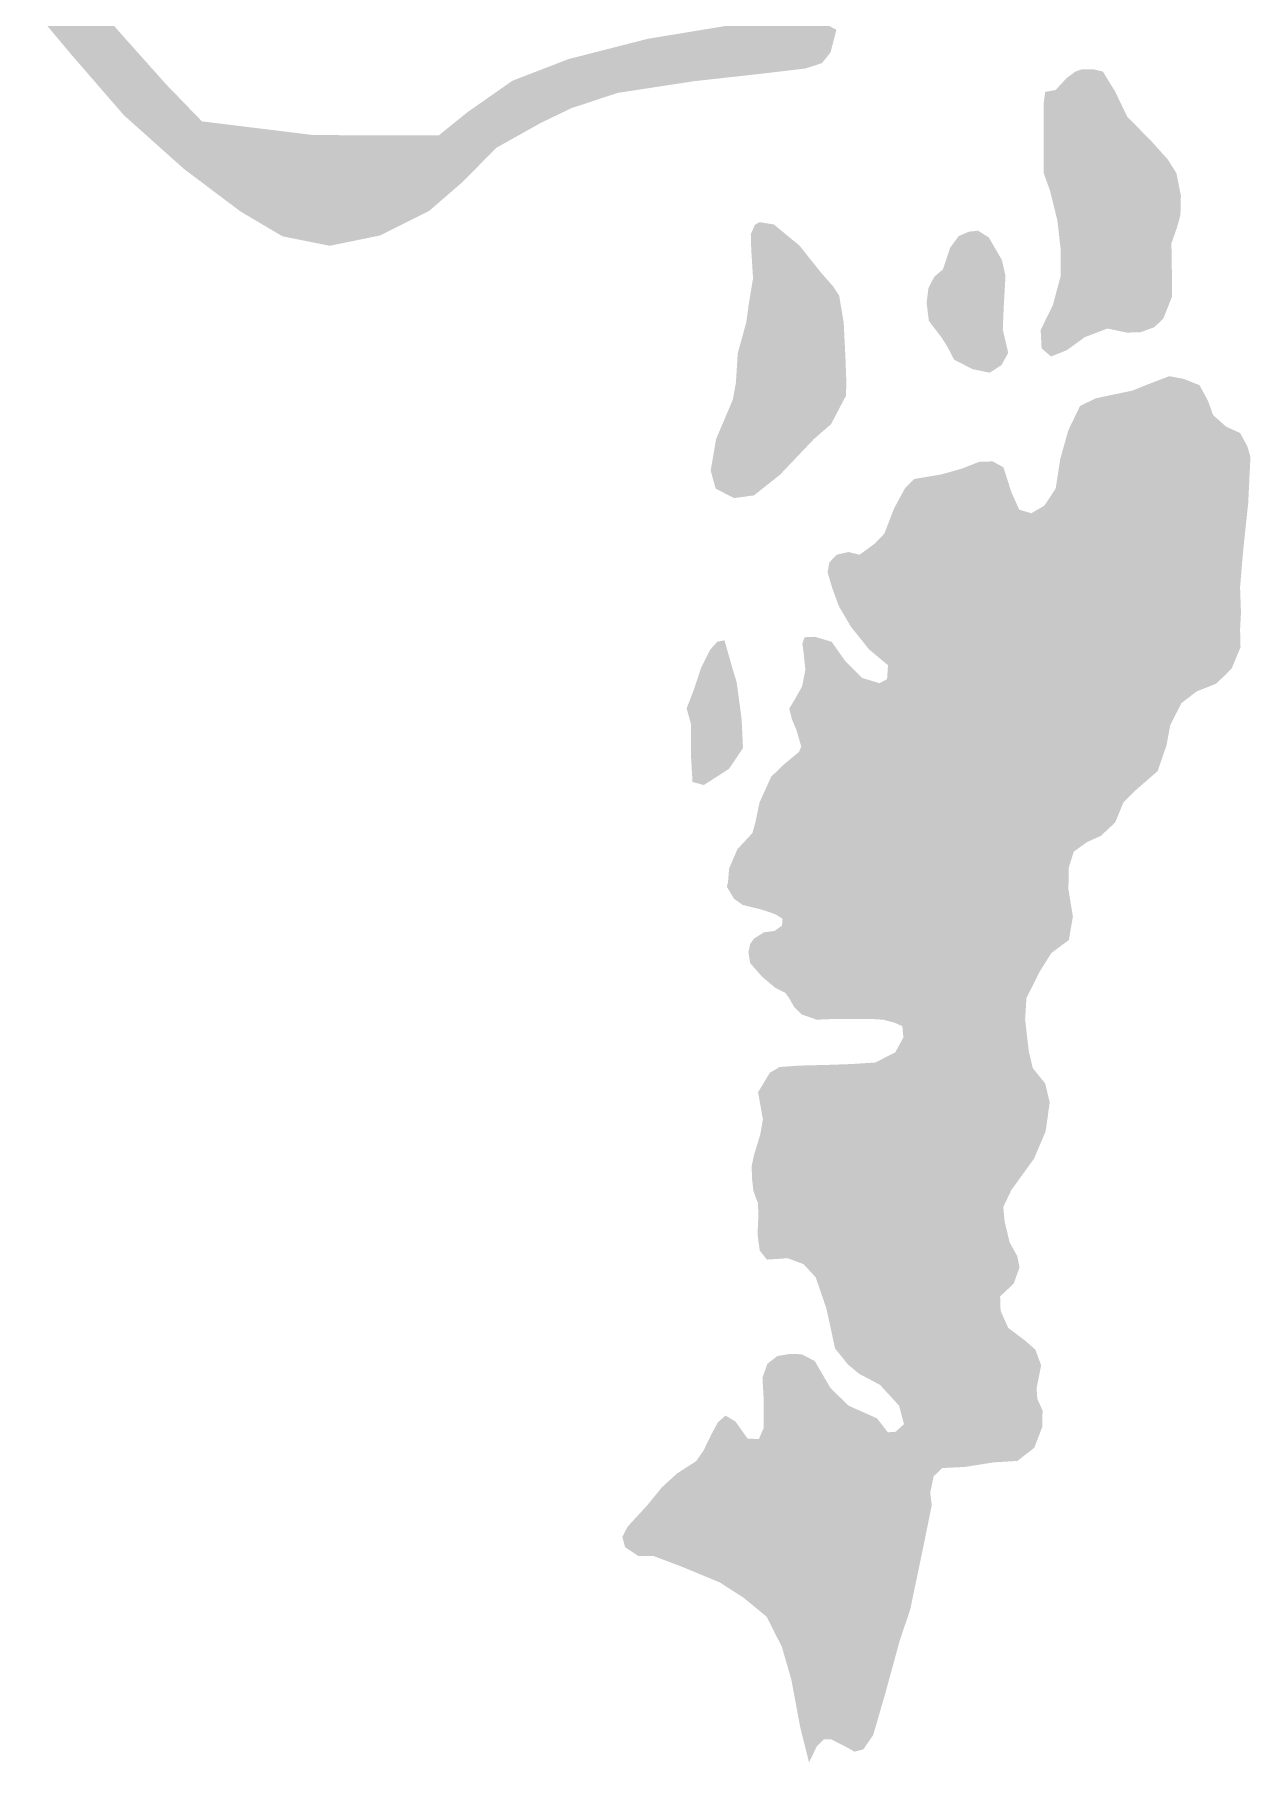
# Model space of a CAD drawing. Header units: inches. Extents: x 288635 to 693176, y 676945 to 1601077.
# Drawn here: x 501223 to 514924, y 717173 to 736641 of the extents above; entities that cross this region are included whole.
import ezdxf

# ---------------------------------------------------------------- set-up
doc = ezdxf.new("R2010")
doc.units = ezdxf.units.IN
doc.header["$MEASUREMENT"] = 0

msp = doc.modelspace()

# ---------------------------------------------------------------- hatches: boundary and pattern name
for points in [[(483324.2035, 747038.2553), (483298.6695, 747752.8139), (484270.3313, 747725.5274), (484730.7073, 747651.4439), (484963.5411, 747439.7768), (485265.1667, 747127.5679), (485529.7505, 746646.0253), (485757.2926, 746201.5244), (485783.7359, 746110.3406), (485910.7513, 745672.3566), (485953.0847, 745222.5641), (486092.2117, 744736.6514), (486483.3725, 743939.0898), (486925.3334, 743390.4487), (487534.9346, 742862.1277), (487776.2881, 742700.7734), (488439.1764, 742257.6064), (489119.8978, 741968.0459), (489329.8715, 741931.8508), (489888.6726, 741794.6905), (490249.3534, 741769.2905), (490554.154, 741748.9704), (490645.9258, 741741.1931), (491153.5952, 741698.1703), (491610.7961, 741535.61), (492743.6384, 741002.2089), (493312.5995, 740672.0083), (493551.36, 740448.4878), (493962.8408, 740057.327), (494237.1613, 739706.8063), (494435.2817, 739564.5661), (494740.0823, 739483.2859), (495192.2032, 739396.9257), (495938.9647, 739356.2856), (496314.9278, 739437.1848), (497264.8897, 739655.6252), (498245.3317, 739828.3456), (498544.6849, 739805.5136), (498844.7729, 739782.6255), (499398.494, 739554.025), (499870.9349, 739264.4645), (500170.6555, 738974.9039), (500521.1762, 738563.4231), (501074.8973, 737948.7418), (501765.7787, 737151.1802), (502167.0995, 736683.8193), (502715.7406, 736069.1381), (503109.6381, 735663.1021), (503173.1955, 735597.5861), (503711.6766, 735104.8251), (504214.5976, 734927.0248), (504537.0553, 734914.7407), (504747.9987, 734906.7047), (505184.8796, 735048.945), (505484.6002, 735267.3855), (505777.8042, 735504.8565), (506099.2814, 735765.2265), (506607.2824, 736120.8272), (507241.3241, 736365.4297), (508135.4059, 736594.0301), (509090.4478, 736751.5104), (509654.329, 736781.9905), (510142.0099, 736756.5904), (510258.8502, 736695.6303), (510192.81, 736441.6298), (510096.2898, 736319.7096), (509908.3295, 736258.7494), (509349.5283, 736192.7093), (508658.647, 736116.5092), (507795.0452, 735984.4289), (507271.8042, 735811.7086), (506922.243, 735643.3062), (506527.8245, 735421.9489), (506424.402, 735363.9057), (506048.4813, 734982.9049), (505667.4805, 734652.7042), (505118.8394, 734378.3837), (504549.8783, 734261.5435), (504280.2627, 734315.4666), (504016.4772, 734368.2237), (503544.0363, 734647.6242), (502909.035, 735125.1452), (502228.0597, 735733.8574), (501633.6985, 736419.6588), (501267.9377, 736856.5396), (500729.4567, 737638.8612), (500434.8161, 738004.6219), (500394.9762, 738072.3497), (500231.6157, 738350.0626), (499799.8148, 738746.3034), (499276.6939, 739001.3248), (498987.0132, 739142.5442), (498311.3718, 739289.8645), (497894.811, 739289.8645), (497351.2499, 739152.7042), (497158.3961, 739110.8346), (496579.0884, 738985.0639), (495903.4047, 738858.4446), (495197.2833, 738894.0047), (494506.4019, 739010.845), (494176.2012, 739148.0052), (493815.5205, 739371.5257), (493515.7999, 739610.2862), (493204.8869, 739928.186), (493063.679, 740072.5671), (492647.1182, 740514.528), (491890.1966, 740961.5689), (491031.6749, 741210.4894), (489944.5528, 741398.4497), (489033.5376, 741546.405), (488022.6156, 741962.9659), (487443.4944, 742272.8465), (486905.0133, 742603.0471), (486320.8122, 743172.0083), (486176.5495, 743391.681), (485873.7713, 743852.7296), (485568.9707, 744619.8112), (485486.0563, 745019.8577), (485413.3336, 745370.731), (485371.1978, 745568.3334), (485259.875, 746090.3991), (485053.4996, 746508.4417), (484757.1656, 746788.9005), (484392.0399, 747064.0678), (484021.6225, 747233.4014), (483799.3721, 747222.8181), (483766.4693, 747210.0381), (483324.2035, 747038.2553)], [(513840.5683, 733344.0023), (513688.168, 733288.1221), (513535.7677, 733283.0421), (513312.2472, 733328.7622), (513058.2467, 733232.242), (512855.0463, 733084.9217), (512677.246, 733013.8016), (512570.5657, 733105.2418), (512560.4057, 733313.5222), (512697.566, 733592.9228), (512783.9262, 733912.9634), (512783.9262, 734238.084), (512748.3661, 734547.9647), (512667.0859, 734878.1653), (512595.9658, 735076.2857), (512595.9658, 735503.0066), (512595.9658, 735878.9273), (512611.2058, 735995.7676), (512728.0461, 736016.0876), (512855.0463, 736153.2479), (512951.5665, 736224.368), (513022.6867, 736249.7681), (513154.7669, 736249.7681), (513261.4471, 736224.368), (513398.6074, 736000.8476), (513535.7677, 735716.367), (513815.1682, 735431.8864), (513992.9686, 735233.766), (514089.4888, 735081.3657), (514140.2889, 734827.3652), (514135.2089, 734608.9248), (514099.6488, 734476.8445), (514033.6087, 734288.8841), (514038.6887, 733973.9235), (514038.6887, 733684.3629), (513942.1685, 733440.5225), (513840.5683, 733344.0023)], [(505184.8796, 735048.945), (504747.9987, 734906.7047), (504537.0553, 734914.7407), (504214.5976, 734927.0248), (503711.6766, 735104.8251), (503173.1955, 735597.5861), (503109.6381, 735663.1021), (504368.1712, 735508.6256), (505777.8042, 735504.8565), (505484.6002, 735267.3855), (505184.8796, 735048.945)], [(509329.5193, 731449.1585), (509105.9988, 731418.6784), (508897.7184, 731525.3586), (508841.8383, 731728.559), (508902.7984, 732084.1597), (509090.7588, 732526.1206), (509126.3189, 732719.161), (509146.6389, 733049.3617), (509243.1591, 733399.8824), (509273.6392, 733623.4028), (509319.3592, 733892.6434), (509299.0392, 734217.764), (509293.9592, 734390.4844), (509339.6793, 734497.1646), (509390.4794, 734527.6446), (509553.0397, 734502.2446), (509842.6003, 734263.4841), (510081.3608, 733963.7635), (510223.6011, 733801.2032), (510289.6412, 733699.603), (510340.4413, 733399.8824), (510360.7613, 732993.4816), (510370.9213, 732714.081), (510365.8413, 732571.8407), (510254.0811, 732358.4803), (510198.201, 732251.8001), (510005.1606, 732084.1597), (509624.1599, 731682.8389), (509329.5193, 731449.1585)], [(512118.4448, 732917.2814), (511986.3646, 732830.9212), (511793.3242, 732871.5613), (511585.0438, 732978.2415), (511513.9236, 733115.4018), (511447.8835, 733222.082), (511300.5632, 733415.1224), (511275.1632, 733618.3228), (511295.4832, 733785.9631), (511361.5233, 733912.9634), (511458.0435, 733994.2436), (511539.3237, 734238.084), (511635.8439, 734370.1643), (511752.6841, 734420.9644), (511854.2843, 734431.1244), (511976.2046, 734354.9243), (512123.5249, 734100.9238), (512164.1649, 733923.1234), (512143.8449, 733567.5227), (512133.6849, 733318.6022), (512194.645, 733054.4417), (512118.4448, 732917.2814)], [(514898.8504, 731359.7339), (514842.9703, 730836.4929), (514807.4102, 730414.8521), (514817.5702, 730125.2915), (514807.4102, 729942.4111), (514812.4902, 729739.2107), (514710.89, 729495.3702), (514538.1696, 729327.7299), (514319.7292, 729241.3697), (514147.0089, 729109.2894), (514020.0086, 728860.3689), (513979.3685, 728636.8485), (513878.2763, 728342.3772), (513629.5675, 728126.2016), (513492.4072, 727989.0414), (513400.967, 727765.5209), (513238.4067, 727613.1206), (513080.9264, 727542.0005), (512933.6061, 727435.3203), (512877.726, 727257.5199), (512872.646, 727013.6794), (512923.4461, 726703.7988), (512877.726, 726439.6383), (512679.6056, 726292.318), (512552.6053, 726089.1176), (512400.205, 725784.317), (512384.965, 725545.5565), (512425.6051, 725189.9558), (512471.3252, 724996.9154), (512611.4752, 724822.7927), (512662.2753, 724609.4323), (512616.5553, 724284.3117), (512484.475, 723974.4311), (512230.4745, 723623.9104), (512139.0343, 723430.87), (512154.2743, 723268.3096), (512210.1544, 723034.6292), (512296.5146, 722877.1489), (512321.9147, 722750.1486), (512255.8745, 722567.2682), (512157.0561, 722475.0377), (512047.3845, 722609.9602), (511879.7442, 722706.4804), (511696.8638, 722747.1205), (511519.0634, 722701.4004), (511407.3032, 722579.4801), (511163.4627, 722284.8396), (511138.0627, 722127.3592), (511148.2227, 721919.0788), (511259.9829, 721771.7585), (511483.5034, 721649.8383), (511727.3439, 721573.6381), (511981.3444, 721522.838), (512077.8646, 721446.6379), (512093.1046, 721314.5576), (511991.5044, 721197.7174), (511839.1041, 721121.5172), (511595.2636, 721030.077), (511371.7432, 720913.2368), (511280.303, 720796.3966), (511315.863, 720598.2762), (511451.5396, 720490.3908), (511354.1727, 720397.2572), (511316.0727, 720215.2235), (511333.006, 720071.2899), (511232.3392, 719576.1358), (511090.0989, 718895.4144), (510973.2587, 718549.9738), (510810.6984, 717955.6126), (510673.5381, 717483.1716), (510561.7779, 717320.6113), (510460.1777, 717295.2112), (510363.6575, 717351.0914), (510201.0971, 717432.3715), (510114.737, 717432.3715), (510038.5368, 717356.1714), (509949.5766, 717173.4875), (509918.6201, 717297.3133), (509852.5799, 717561.4739), (509750.9797, 718105.0349), (509644.2995, 718475.8757), (509471.5792, 718816.2364), (509583.5796, 719053.9531), (509680.0998, 719135.2333), (509827.4201, 719241.9135), (509913.7802, 719445.1139), (509918.8602, 719688.9544), (509898.5402, 720064.8751), (509918.8602, 720303.6356), (510020.4604, 720425.5558), (510152.5407, 720628.7562), (510223.6609, 720852.2767), (510142.3807, 721070.7171), (509893.4602, 721289.1576), (509644.5397, 721319.6376), (509440.5911, 721238.7662), (509425.3511, 721508.0067), (509481.2312, 721665.4871), (509592.9914, 721751.8472), (509740.3117, 721777.2473), (509867.312, 721772.1673), (510014.6323, 721695.9671), (510192.4326, 721391.1665), (510395.633, 721193.0461), (510715.6737, 721050.8058), (510837.5939, 720893.3255), (510923.9541, 720898.4055), (511020.4743, 720984.7657), (510964.5942, 721193.0461), (510751.2337, 721426.7266), (510512.4733, 721553.7268), (510385.473, 721660.407), (510243.2327, 721838.2074), (510146.7125, 722285.2483), (510024.7923, 722640.849), (509887.632, 722788.1693), (509709.8317, 722854.2094), (509476.1512, 722838.9694), (509394.871, 722940.5696), (509369.471, 723123.45), (509379.631, 723336.8104), (509374.551, 723473.9707), (509323.7509, 723611.131), (509308.5109, 723748.2912), (509303.4308, 723890.5315), (509328.8309, 724012.4518), (509399.951, 724246.1322), (509430.4311, 724418.8526), (509375.821, 724724.9232), (509508.7479, 724945.057), (509619.8731, 725008.5571), (509835.7736, 725024.4321), (510204.0743, 725033.9571), (510451.7248, 725043.4821), (510696.7184, 725059.8151), (510921.6257, 725173.6574), (511013.7009, 725341.9327), (511001.0009, 725468.933), (510915.2757, 725507.0331), (510788.2755, 725541.9581), (510626.3502, 725551.4832), (510270.7494, 725551.4832), (510035.799, 725541.9581), (509864.3486, 725602.2833), (509784.9735, 725681.6584), (509724.6483, 725786.4336), (509683.3733, 725843.5837), (509565.898, 725903.9089), (509419.8477, 726027.7341), (509286.4975, 726180.1344), (509267.4474, 726303.9597), (509286.4975, 726396.0349), (509330.9476, 726456.36), (509442.0728, 726526.2101), (509562.723, 726542.0851), (509645.2732, 726602.4103), (509651.6232, 726678.6104), (509572.248, 726729.4105), (509413.4977, 726783.3856), (509203.9473, 726834.1857), (509105.5221, 726904.0359), (509023.9145, 727038.8281), (509037.1536, 727094.5363), (509049.8537, 727246.9366), (509142.9872, 727462.837), (509312.3209, 727644.8707), (509346.1876, 727767.6376), (509392.7544, 727992.0047), (509523.9879, 728279.872), (509659.4549, 728411.1056), (509837.2552, 728559.2725), (509862.6553, 728618.5393), (509807.6218, 728809.0397), (509756.8217, 728927.5733), (509727.1884, 729046.1068), (509790.6885, 729151.9404), (509871.122, 729295.874), (509909.2221, 729482.141), (509889.9603, 729668.0906), (509874.7203, 729779.8508), (509900.1204, 729850.9709), (510016.9606, 729856.0509), (510204.921, 729800.1708), (510362.4013, 729576.6504), (510545.2817, 729393.77), (510743.4021, 729332.8099), (510829.7622, 729378.53), (510839.9222, 729536.0103), (510626.5618, 729713.8107), (510423.3614, 729967.8112), (510286.2011, 730201.4916), (510210.001, 730409.772), (510159.2009, 730582.4924), (510179.5209, 730694.2526), (510260.8011, 730780.6128), (510392.8814, 730811.0929), (510519.8816, 730780.6128), (510692.602, 730907.613), (510799.2822, 731019.3733), (510907.3076, 731300.2376), (511032.9626, 731532.4543), (511134.5628, 731634.0545), (511439.3634, 731684.8546), (511673.0439, 731750.8947), (511866.0843, 731827.0949), (512018.4846, 731832.1749), (512140.4048, 731766.1348), (512231.845, 731481.6542), (512318.2052, 731288.6138), (512455.3655, 731247.9737), (512602.6858, 731334.3339), (512729.686, 731527.3743), (512780.4861, 731857.5749), (512871.9263, 732182.6956), (513004.0066, 732457.0161), (513181.8069, 732543.3763), (513593.2878, 732629.7365), (513796.4882, 732711.0167), (514009.8486, 732792.2968), (514172.4089, 732761.8168), (514350.2093, 732690.6966), (514446.7295, 732512.8963), (514502.6096, 732355.4159), (514649.9299, 732223.3357), (514807.4102, 732152.2155), (514888.6903, 732004.8952), (514924.2504, 731882.975), (514898.8504, 731359.7339)], [(509048.4254, 728368.344), (508763.9448, 728185.4636), (508636.9445, 728221.0237), (508621.7045, 728485.1842), (508621.7045, 728866.185), (508570.9044, 729049.0653), (508647.1046, 729247.1857), (508733.4647, 729506.2662), (508835.0649, 729709.4667), (508916.3451, 729800.9068), (508997.6253, 729816.1469), (509083.9854, 729511.3463), (509134.7855, 729343.7059), (509190.6657, 728927.1451), (509205.9057, 728602.0244), (509048.4254, 728368.344)], [(511709.7734, 720503.0908), (511451.5396, 720490.3908), (511315.863, 720598.2762), (511280.303, 720796.3966), (511371.7432, 720913.2368), (511595.2636, 721030.077), (511839.1041, 721121.5172), (511991.5044, 721197.7174), (512093.1046, 721314.5576), (512077.8646, 721446.6379), (511981.3444, 721522.838), (511727.3439, 721573.6381), (511483.5034, 721649.8383), (511259.9829, 721771.7585), (511148.2227, 721919.0788), (511138.0627, 722127.3592), (511163.4627, 722284.8396), (511407.3032, 722579.4801), (511519.0634, 722701.4004), (511696.8638, 722747.1205), (511879.7442, 722706.4804), (512047.3845, 722609.9602), (512157.0561, 722475.0377), (512103.4742, 722425.028), (512108.5542, 722262.4676), (512194.9144, 722069.4272), (512377.7948, 721932.267), (512499.715, 721825.5868), (512565.7552, 721647.7864), (512514.1084, 721387.8592), (512522.5751, 721269.3256), (512581.8419, 721138.092), (512577.6085, 720951.825), (512488.7083, 720718.9912), (512298.208, 720570.8242), (512027.2741, 720553.8909), (511709.7734, 720503.0908)], [(510223.6609, 720852.2767), (510152.5407, 720628.7562), (510020.4604, 720425.5558), (509918.8602, 720303.6356), (509898.5402, 720064.8751), (509918.8602, 719688.9544), (509913.7802, 719445.1139), (509827.4201, 719241.9135), (509680.0998, 719135.2333), (509583.5796, 719053.9531), (509471.5792, 718816.2364), (509212.4987, 719029.5968), (508943.2581, 719202.3171), (508511.9653, 719380.7525), (508202.0846, 719497.5927), (508029.3643, 719497.5927), (507876.964, 719599.1929), (507846.4839, 719716.0332), (507907.444, 719832.8734), (508124.6235, 720067.5757), (508138.4768, 720084.6713), (508287.4288, 720268.4843), (508465.2292, 720431.0446), (508678.5896, 720568.2049), (508759.8698, 720685.0451), (508846.2299, 720862.8455), (508922.4301, 721005.0857), (509008.7903, 721081.2859), (509120.5505, 721015.2458), (509257.7107, 720822.2054), (509384.711, 720817.1254), (509440.5911, 720944.1256), (509440.5911, 721238.7662), (509644.5397, 721319.6376), (509893.4602, 721289.1576), (510142.3807, 721070.7171), (510223.6609, 720852.2767)]]:
    msp.add_hatch(color=256).paths.add_polyline_path(points, flags=0)

doc.saveas('drawing.dxf')
